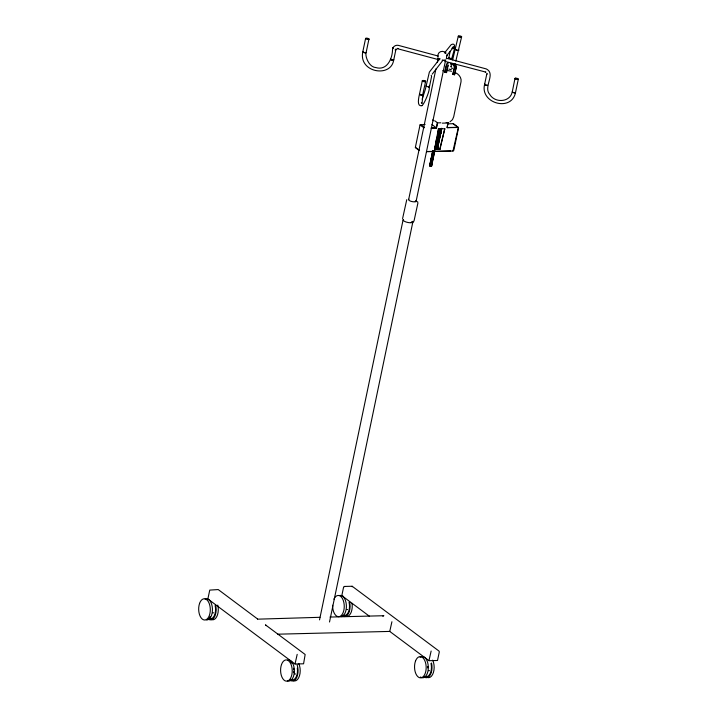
<?xml version="1.0" encoding="UTF-8"?>
<svg xmlns="http://www.w3.org/2000/svg" width="717" height="717" viewBox="0 0 717 717"><rect width="100%" height="100%" fill="white"/><g stroke="black" fill="none" stroke-linecap="round" stroke-linejoin="round"><path stroke-width="1.08" d="M403.25 219.501A5.109 1.685 11.8 0 0 406.566 222.153A5.109 1.685 11.8 0 0 412.75 222.315L412.992 221.302L329.515 622.006M451.262 64.351L451.405 67.201L450.706 66.323M432.36 160.491L431.652 166.048L429.626 165.654L430.532 165.439M438.929 128.908L434.843 148.464L437.621 148.069L441.726 128.235M366.136 52.458C364.828 56.034 368.852 67.174 375.896 67.586C387.162 70.893 392.566 58.453 392.549 48.98C393.077 46.336 395.99 44.678 398.544 45.413L438.114 56.016M447.148 54.411L446.324 58.749M486.771 74.138L486.771 74.407A1.703 0.565 11.8 0 1 486.771 74.138L484.593 84.445C479.798 103.311 511.588 112.291 515.532 92.484L518.319 79.175A1.703 0.565 11.8 0 0 515.935 78.171A1.703 0.565 11.8 0 0 515.711 79.121A1.703 0.565 11.8 0 0 518.319 79.175M402.578 218.613L406.763 199.676M257.475 619.174L319.943 617.301M365.598 38.44L362.802 51.812C358.303 72.776 391.572 78.117 393.696 59.726M422.295 80.77L419.499 94.133C418.898 96.849 416.245 107.407 422.134 105.542M421.551 95.119L422.833 94.787L422.053 103.58L421.354 102.701M422.188 99.17L425.333 89.437L429.366 72.103L440.005 58.525M429.241 86.811L429.089 86.103M450.903 58.74L452.06 58.185M452.642 59.905L458.297 36.146M514.25 92.825L515.532 92.457M425.109 124.4L420.037 124.919L415.34 147.532L419.104 150.48M458.539 127.823L458.136 127.294L447.005 127.554L448.071 122.446L447.22 127.716L458.351 127.456L452.974 151.045L453.852 150.238L458.539 127.823L453.341 123.709L447.731 123.835M512.305 91.704L514.994 78.467L515.577 78.189M352.172 586.766L352.128 586.264M434.556 149.378L439.718 149.244L444.791 128.755L439.942 149.414L434.556 149.378L436.707 137.646M434.771 149.539L438.338 128.746M366.127 52.538L368.923 39.148L368.529 38.655M393.741 59.914L395.874 49.688M265.469 624.883L305.155 654.496L303.569 663.799L295.019 664.005L297.188 654.343M422.636 95.038L425.62 81.478A1.703 0.565 11.8 0 0 423.236 80.465A1.703 0.565 11.8 0 0 423.012 81.415A1.703 0.565 11.8 0 0 425.62 81.478M429.483 86.596L431.616 76.378M319.531 619.882L403.124 219.743M437.997 56.984C437.083 52.628 441.143 50.118 444.665 51.947M408.645 199.559L435.936 68.904M437.307 62.37L437.988 59.099M445.248 61.787L416.138 201.154L415.242 201.728A3.827 1.264 11.8 0 1 410.42 201.092A3.827 1.264 11.8 0 1 408.914 199.218M448.08 65.839L446.377 72.614L444.755 72.184L446.064 65.892A5.109 4.75 38.9 0 1 448.188 62.935M444.755 72.184L446.243 66.457M450.133 51.624L448.851 57.763L449.434 58.346M446.377 72.614L447.695 66.323A3.406 3.173 38.9 0 1 448.34 64.996M437.379 122.706L436.312 127.814L431.553 127.94M431.007 128.119L436.528 127.985L437.603 122.867L434.986 120.922M429.626 165.654L432.656 151.117M429.689 165.752L432.79 151.027M452.185 58.471C450.885 58.104 458.898 40.994 451.226 44.615L444.621 52.798M429.824 165.86L432.844 151.412M430.003 165.959L433.238 150.48M430.236 166.048L433.462 150.57M430.487 166.12L433.722 150.642M430.756 166.174L433.991 150.695M431.016 166.201L434.251 150.722M431.249 166.201L434.484 150.722M431.437 166.174L434.672 150.687M431.58 166.12L434.887 150.471M435.64 148.544L439.727 128.988M436.366 148.544L440.453 128.988M436.958 148.455L441.045 128.899M437.388 148.294L441.475 128.737M454.99 63.661A5.109 4.75 38.9 0 1 456.2 68.016L454.497 74.792L452.875 74.362L454.184 68.07A3.406 3.173 38.9 0 0 450.563 63.938M437.621 148.069L441.699 128.513M461.623 36.854A1.703 0.565 11.8 0 1 459.014 36.8A1.703 0.565 11.8 0 1 459.247 35.85A1.703 0.565 11.8 0 1 461.623 36.854L455.797 61.151M454.497 74.792L455.806 68.5A5.109 4.75 38.9 0 0 454.031 63.589M344.698 586.443L352.172 586.255L438.894 650.991L439.324 651.834L437.513 660.482L428.963 660.689L389.752 631.417L391.921 621.747M428.963 660.689L431.141 651.027M440.928 133.738L441.394 131.767M426.732 86.479L426.274 85.735M458.835 50.136L456.98 50.405L455.627 49.365M485.176 85.027L484.835 84.23M432.226 74.129L442.595 60.73M413.987 221.141L417.886 203.171L417.617 201.594M382.842 616.262L383.846 615.724M486.968 74.012L487.219 73.475M484.593 84.445L484.988 84.185M397.926 48.406L397.146 48.604L438.32 59.601M512.207 91.821C510.414 102.28 494.954 103.445 489.765 94.429C482.855 86.856 496.361 73.815 486.234 68.913L446.673 58.31M485.543 72.032L444.737 61.312M421.784 105.82C424.572 104.162 432.154 85.466 428.21 86.874M448.878 69.065L450.733 69.612L452.535 68.187M446.557 55.818L453.825 46.82M452.875 74.362L454.578 67.586A3.406 3.173 38.9 0 0 454.623 66.564M412.75 222.315L413.117 221.867M393.696 59.995L392.468 60.192M419.696 93.945L420.081 94.725M449.962 121.836L452.463 119.676L453.7 116.754L461.031 81.747C461.73 77.992 459.041 74.38 455.752 72.829M368.35 39.435L368.923 39.148A1.703 0.565 11.8 0 0 366.548 38.144A1.703 0.565 11.8 0 0 366.315 39.094A1.703 0.565 11.8 0 0 368.923 39.148M390.604 59.018L390.81 58.955M449.093 57.548L449.308 57.494M487.685 85.359L486.646 85.431M442.281 60.3A4.257 1.407 11.8 0 0 445.132 60.327L445.813 60.076M415.242 201.728L416.138 201.154A3.827 1.264 11.8 0 0 415.86 200.509M397.684 48.711L397.451 48.398M363.259 51.543L362.802 51.866L363.385 52.395M442.667 70.759L443.303 70.633M257.475 618.905L218.228 589.571L209.758 590.1L207.867 598.946L295.019 664.005M344.339 586.452L344.931 586.506L343.622 586.981L341.812 595.63L369.443 616.262M393.346 60.165L391.204 59.887M451.782 58.722L448.896 57.943M429.026 86.865L427.95 86.838M422.43 95.092L420.287 94.814M487.524 85.404L484.584 84.498M515.075 92.816L512.485 92.26L513.99 92.789M452.714 47.349L453.44 47.134L452.723 47.277M446.476 123.046L442.299 123.145M437.603 122.867L440.803 122.786M446.153 122.661L448.286 122.607M438.553 128.908L444.791 128.755M434.986 148.527L437.119 148.473M428.004 151.493L450.626 150.929M426.445 151.699L452.974 151.045M329.99 617.059L383.559 615.733M277.784 634.187L389.752 631.417M486.009 72.121L485.337 72.184M461.049 37.141L458.692 36.639M422.878 80.483L425.226 80.985M447.489 70.526L451.62 71.261M450.554 58.695L449.72 58.471M392.208 60.156L390.406 59.296M486.386 85.395L485.463 85.153M421.291 95.083L419.562 94.357M445.14 71.7L446.772 72.13M363.6 52.493L365.276 52.816L362.865 52.027M426.947 86.569L426.194 86.076M390.989 59.798L390.469 59.43M432.593 119.963L434.036 120.841M453.252 123.7L458.262 127.447M431.957 124.561L436.528 127.985M438.23 130.673L437.513 134.608M420.476 124.516L424.473 127.492M420.037 124.919L424.034 127.895M437.325 147.46L439.942 149.414M415.358 147.326L419.355 150.31M265.729 625.036L266.159 625.654M514.994 78.467L515.389 78.96M458.79 50.038L457.222 50.45L455.501 49.572M431.213 75.339L431.374 75.984M445.158 60.076A3.827 1.264 11.8 0 1 442.255 60.147M439.1 59.117A3.827 1.264 11.8 0 1 438.212 58.22M215.109 605.578A9.572 5.234 88.6 0 1 214.428 615.455A9.572 5.234 88.6 0 1 209.274 618.556M210.162 616.611A9.572 5.234 88.6 0 1 209.507 617.498M215.638 605.166A10.638 5.817 88.6 0 1 214.58 616.763A10.638 5.817 88.6 0 1 208.28 619.076M217.78 605.112A10.638 5.817 88.6 0 1 216.722 616.71A10.638 5.817 88.6 0 1 210.422 619.022M205.089 598.991A10.638 5.817 88.6 0 1 212.411 608.5A10.638 5.817 88.6 0 1 206.362 619.936M439.772 59.628A4.257 1.407 11.8 0 1 437.8 58.149M213.648 612.802A1.703 0.565 11.8 0 1 212.761 612.829M349.054 602.262A9.572 5.234 88.6 0 1 348.372 612.139A9.572 5.234 88.6 0 1 343.219 615.24M446.458 65.408A5.109 4.75 38.9 0 1 448.582 62.451M450.437 63.517A3.406 3.173 38.9 0 1 451.988 63.562M453.771 64.682A3.406 3.173 38.9 0 1 454.345 65.57M349.582 601.85A10.638 5.817 88.6 0 1 348.525 613.447A10.638 5.817 88.6 0 1 342.224 615.76M341.884 596.105A10.638 5.817 88.6 0 1 342.744 595.585M352.029 603.382A10.638 5.817 88.6 0 1 346.15 616.477M420.099 657.346A10.638 5.817 88.6 0 1 428.318 667.168A10.638 5.817 88.6 0 1 420.449 677.009M333.898 599.17A10.638 5.817 88.6 0 1 343.3 600.505A10.638 5.817 88.6 0 1 339.983 616.414A10.638 5.817 88.6 0 1 332.625 605.238M339.93 595.415A10.638 5.817 88.6 0 1 346.365 605.175A10.638 5.817 88.6 0 1 341.22 616.62M290.609 660.662A10.638 5.817 88.6 0 1 294.14 673.774A10.638 5.817 88.6 0 1 287.374 680.836M287.911 659.891A10.638 5.817 88.6 0 1 289.731 660.151M347.593 609.486A1.703 0.565 11.8 0 1 346.714 609.513M432.647 660.115A10.638 5.817 88.6 0 1 433.4 672.582A10.638 5.817 88.6 0 1 427.162 677.377M431.509 663.01A10.638 5.817 88.6 0 1 430.451 674.598A10.638 5.817 88.6 0 1 424.15 676.911M290.403 661.648A9.572 5.234 88.6 0 1 291.828 663.207M293.603 668.253A9.572 5.234 88.6 0 1 293.764 669.741M293.782 671.237A9.572 5.234 88.6 0 1 293.683 672.725M297.313 668.163A9.572 5.234 88.6 0 1 295.789 677.682A9.572 5.234 88.6 0 1 290.412 679.25M429.51 670.646A1.703 0.565 11.8 0 1 428.632 670.664M295.565 673.962A1.703 0.565 11.8 0 1 294.687 673.98M298.693 663.431A10.638 5.817 88.6 0 1 299.455 675.898A10.638 5.817 88.6 0 1 293.217 680.693M297.125 664.838A10.638 5.817 88.6 0 1 296.802 677.305A10.638 5.817 88.6 0 1 290.206 680.227M430.98 663.413A9.572 5.234 88.6 0 1 430.299 673.299A9.572 5.234 88.6 0 1 425.145 676.391M427.708 666.425A9.572 5.234 88.6 0 1 427.735 667.921M416.55 201.02L416.245 201.62L416.55 201.02M452.328 47.985L452.257 48.38A1.703 0.565 11.8 0 0 453.036 48.523L453.207 48.084L452.015 48.299L452.328 47.985M395.82 49.482L395.632 49.903A1.703 0.565 11.8 0 1 395.085 49.993L395.972 49.025L395.838 49.509A1.703 0.565 11.8 0 1 395.838 49.769L395.838 49.509M392.961 47.878L392.584 48.899L392.961 47.878M445.768 53.049L445.176 53.434A2.554 0.842 11.8 0 0 445.409 52.466L445.768 53.049M411.97 222.064L411.289 222.324L411.97 222.064M365.93 52.708L365.338 52.816L365.93 52.708M426.552 85.637L426.552 85.637M199.595 603.364A10.638 5.817 88.6 0 0 204.22 619.99A10.638 5.817 88.6 0 0 209.66 604.807A10.638 5.817 88.6 0 0 199.595 603.364M415.457 661.208A10.638 5.817 88.6 0 0 420.09 677.834A10.638 5.817 88.6 0 0 425.531 662.642A10.638 5.817 88.6 0 0 415.457 661.208M281.512 664.525A10.638 5.817 88.6 0 0 286.146 681.15A10.638 5.817 88.6 0 0 291.586 665.959A10.638 5.817 88.6 0 0 281.512 664.525"/></g></svg>
